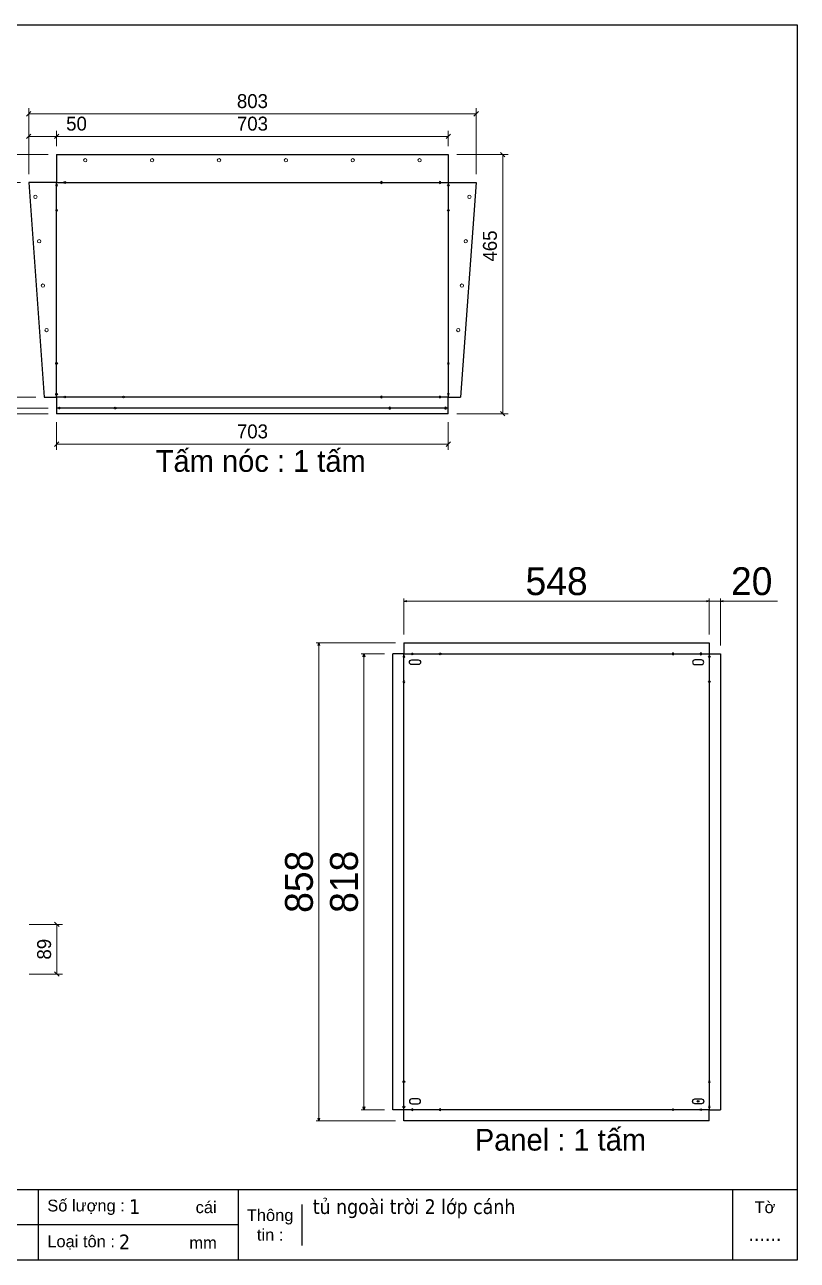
# Model space of a CAD drawing. Header units: millimetres. Extents: x 0 to 3136, y 0 to 2218.
# Drawn here: x 1750 to 3136, y 0 to 2218 of the extents above; entities that cross this region are included whole.
import ezdxf
from ezdxf.enums import TextEntityAlignment as Align

# ---------------------------------------------------------------- set-up
doc = ezdxf.new("R2010")
doc.units = ezdxf.units.MM
doc.layers.add('00', color=7, linetype='Continuous', lineweight=0)
doc.layers.add('CNC', color=7, linetype='Continuous')
doc.layers.add('DIM', color=253, linetype='Continuous')
doc.styles.add('Arial', font='arial.ttf')
doc.styles.add('Tahoma (Input Text)', font='tahoma.ttf')
doc.dimstyles.new('CNC', dxfattribs={"dimtxt": 50, "dimasz": 5, "dimexe": 5, "dimexo": 15, "dimgap": 10, "dimtad": 1, "dimdec": 0, "dimtxsty": 'Standard', "dimblk": 'OPEN30', "dimcen": 10, "dimclrd": 5, "dimclre": 5, "dimclrt": 3, "dimazin": 3, "dimtfac": 1, "dimtdec": 0, "dimtmove": 0, "dimatfit": 3, "dimldrblk": 'ARCHTICK', "dimlwd": 9, "dimlwe": 9})
doc.dimstyles.new('Dim-25', dxfattribs={"dimtxt": 25, "dimasz": 8, "dimexe": 10, "dimexo": 15, "dimgap": 10, "dimtad": 1, "dimdec": 0, "dimtxsty": 'Standard', "dimblk": 'OBLIQUE', "dimcen": 10, "dimclrd": 5, "dimclre": 5, "dimclrt": 3, "dimazin": 3, "dimtfac": 1, "dimtdec": 0, "dimtmove": 0, "dimatfit": 3, "dimldrblk": 'OBLIQUE', "dimlwd": 9, "dimlwe": 9})

# ---------------------------------------------------------------- blocks, each defined once
blk = doc.blocks.new('khungtenAsean2')
at = {"color": 7}
for p, q in [((2970, -1980), (0, -1980)), ((1680, -1980), (1680, -2100)), ((2020, -1980), (2020, -2100)), ((2860, -1980), (2860, -2100)), ((2128.3, -2005), (2128.3, -2075)), ((2020, -2040), (0, -2040))]:
    blk.add_line(p, q, dxfattribs=at)
blk.add_lwpolyline([(0, 0), (2970, 0), (2970, -2100), (0, -2100)], close=True, dxfattribs=at)
at = {"color": 2, "char_height": 20, "style": 'Arial'}
for s, insert, width, attachment_point in [('  Số lượng :', (1680, -2010), 917.634, 4), ('cái', (1947.6, -2010), 917.634, 4), ('Thông\\Ptin :', (2074.2, -2040), 108.311, 5), ('Tờ', (2915, -2010), 110, 5), ('  Loại tôn :', (1680, -2070), 917.634, 4), ('mm', (1936.9, -2070), 917.634, 4)]:
    blk.add_mtext(s, dxfattribs=dict(at, insert=insert, width=width, attachment_point=attachment_point))
at = {"color": 1, "style": 'Tahoma (Input Text)', "flags": 8}
for tag, p in [('#03', (506.6, -2019.3)), ('#01', (137.1, -2021.3)), ('#05', (1106.6, -2021.3)), ('#07', (1834.7, -2021.3)), ('#09', (2146.7, -2021.3)), ('#02', (98.5, -2081.3)), ('#04', (486.1, -2081.3)), ('#06', (1065.3, -2081.3)), ('#08', (1817.4, -2081.3)), ('#10', (2146.7, -2081.3))]:
    blk.add_attdef(tag, p, '', height=25, dxfattribs=at)
blk.add_attdef('#11', text='', height=25, dxfattribs=at).set_placement((2915, -2067.3), align=Align.CENTER)
blk = doc.blocks.new('*D18')
at = {"color": 0, "linetype": 'ByBlock', "lineweight": -2}
for p, q in [((1811.6, 598.8), (1803.6, 606.8)), ((1803.6, 517.8), (1811.6, 509.8))]:
    blk.add_line(p, q, dxfattribs=at)
at = {"layer": 'Defpoints', "color": 0, "transparency": 16777216}
for p in [(1742.8, 602.8), (1807.6, 602.8), (1742.8, 513.8)]:
    blk.add_point(p, dxfattribs=at)
at = {"layer": 'DIM', "color": 5, "lineweight": 9, "transparency": 16777216}
for p, q in [((1757.8, 602.8), (1817.6, 602.8)), ((1807.6, 513.8), (1807.6, 602.8)), ((1757.8, 513.8), (1817.6, 513.8))]:
    blk.add_line(p, q, dxfattribs=at)
at = {"layer": 'DIM', "color": 3, "transparency": 16777216, "insert": (1784.9, 558.3), "char_height": 25, "attachment_point": 5, "rotation": 90}
blk.add_mtext('89', dxfattribs=at)
blk = doc.blocks.new('_Oblique')
at = {"color": 0, "linetype": 'ByBlock', "lineweight": -2}
blk.add_line((-0.5, -0.5), (0.5, 0.5), dxfattribs=at)
blk = doc.blocks.new('*D19')
at = {"color": 0, "linetype": 'ByBlock', "lineweight": -2}
for p, q in [((1811.1, 1468.7), (1803.1, 1460.7)), ((2506.1, 1460.7), (2514.1, 1468.7))]:
    blk.add_line(p, q, dxfattribs=at)
at = {"layer": 'Defpoints', "color": 0, "transparency": 16777216}
for p in [(1807.1, 1519.4), (2510.1, 1519.4), (2510.1, 1464.7)]:
    blk.add_point(p, dxfattribs=at)
at = {"layer": 'DIM', "color": 5, "lineweight": 9, "transparency": 16777216}
for p, q in [((1807.1, 1504.4), (1807.1, 1454.7)), ((2510.1, 1504.4), (2510.1, 1454.7)), ((1807.1, 1464.7), (2510.1, 1464.7))]:
    blk.add_line(p, q, dxfattribs=at)
at = {"layer": 'DIM', "color": 3, "transparency": 16777216, "insert": (2158.6, 1487.5), "char_height": 25, "attachment_point": 5}
blk.add_mtext('703', dxfattribs=at)
blk = doc.blocks.new('*D20')
at = {"color": 0, "linetype": 'ByBlock', "lineweight": -2}
for p, q in [((2611.7, 1980.4), (2603.7, 1988.4)), ((2603.7, 1523.4), (2611.7, 1515.4))]:
    blk.add_line(p, q, dxfattribs=at)
at = {"layer": 'Defpoints', "color": 0, "transparency": 16777216}
for p in [(2510.1, 1984.4), (2510.1, 1519.4), (2607.7, 1519.4)]:
    blk.add_point(p, dxfattribs=at)
at = {"layer": 'DIM', "color": 5, "lineweight": 9, "transparency": 16777216}
for p, q in [((2525.1, 1984.4), (2617.7, 1984.4)), ((2607.7, 1984.4), (2607.7, 1519.4)), ((2525.1, 1519.4), (2617.7, 1519.4))]:
    blk.add_line(p, q, dxfattribs=at)
at = {"layer": 'DIM', "color": 3, "transparency": 16777216, "insert": (2584.9, 1820.4), "char_height": 25, "attachment_point": 5, "rotation": 90}
blk.add_mtext('465', dxfattribs=at)
blk = doc.blocks.new('*D21')
at = {"color": 0, "linetype": 'ByBlock', "lineweight": -2}
for p, q in [((1720.7, 1980.4), (1712.7, 1988.4)), ((1712.7, 1938.4), (1720.7, 1930.4))]:
    blk.add_line(p, q, dxfattribs=at)
at = {"layer": 'Defpoints', "color": 0, "transparency": 16777216}
for p in [(1807.1, 1984.4), (1716.7, 1934.4), (1757.1, 1934.4)]:
    blk.add_point(p, dxfattribs=at)
at = {"layer": 'DIM', "color": 5, "lineweight": 9, "transparency": 16777216}
for p, q in [((1792.1, 1984.4), (1706.7, 1984.4)), ((1716.7, 1984.4), (1716.7, 1934.4)), ((1742.1, 1934.4), (1706.7, 1934.4)), ((1716.7, 1934.4), (1716.7, 1870.7))]:
    blk.add_line(p, q, dxfattribs=at)
at = {"layer": 'DIM', "color": 3, "transparency": 16777216, "insert": (1693.9, 1898.6), "char_height": 25, "attachment_point": 5, "rotation": 90}
blk.add_mtext('50', dxfattribs=at)
blk = doc.blocks.new('*D22')
at = {"color": 0, "linetype": 'ByBlock', "lineweight": -2}
for p, q in [((1720.7, 1930.4), (1712.7, 1938.4)), ((1712.7, 1553.4), (1720.7, 1545.4))]:
    blk.add_line(p, q, dxfattribs=at)
at = {"layer": 'Defpoints', "color": 0, "transparency": 16777216}
for p in [(1757.1, 1934.4), (1716.7, 1549.4), (1785.1, 1549.4)]:
    blk.add_point(p, dxfattribs=at)
at = {"layer": 'DIM', "color": 5, "lineweight": 9, "transparency": 16777216}
for p, q in [((1742.1, 1934.4), (1706.7, 1934.4)), ((1716.7, 1934.4), (1716.7, 1549.4)), ((1770.1, 1549.4), (1706.7, 1549.4))]:
    blk.add_line(p, q, dxfattribs=at)
at = {"layer": 'DIM', "color": 3, "transparency": 16777216, "insert": (1693.9, 1741.9), "char_height": 25, "attachment_point": 5, "rotation": 90}
blk.add_mtext('385', dxfattribs=at)
blk = doc.blocks.new('*D23')
at = {"color": 0, "linetype": 'ByBlock', "lineweight": -2}
for p, q in [((1720.7, 1545.4), (1712.7, 1553.4)), ((1712.7, 1533.4), (1720.7, 1525.4))]:
    blk.add_line(p, q, dxfattribs=at)
at = {"layer": 'Defpoints', "color": 0, "transparency": 16777216}
for p in [(1785.1, 1549.4), (1716.7, 1529.4), (1807.1, 1529.4)]:
    blk.add_point(p, dxfattribs=at)
at = {"layer": 'DIM', "color": 5, "lineweight": 9, "transparency": 16777216}
for p, q in [((1770.1, 1549.4), (1706.7, 1549.4)), ((1716.7, 1549.4), (1716.7, 1529.4)), ((1792.1, 1529.4), (1706.7, 1529.4))]:
    blk.add_line(p, q, dxfattribs=at)
at = {"layer": 'DIM', "color": 3, "transparency": 16777216, "insert": (1693.9, 1539.4), "char_height": 25, "attachment_point": 5, "rotation": 90}
blk.add_mtext('20', dxfattribs=at)
blk = doc.blocks.new('*D24')
at = {"color": 0, "linetype": 'ByBlock', "lineweight": -2}
for p, q in [((1712.7, 1533.4), (1720.7, 1525.4)), ((1720.7, 1515.4), (1712.7, 1523.4))]:
    blk.add_line(p, q, dxfattribs=at)
at = {"layer": 'Defpoints', "color": 0, "transparency": 16777216}
for p in [(1716.7, 1519.4), (1807.1, 1529.4), (1807.1, 1519.4)]:
    blk.add_point(p, dxfattribs=at)
at = {"layer": 'DIM', "color": 5, "lineweight": 9, "transparency": 16777216}
for p, q in [((1716.7, 1529.4), (1716.7, 1537.4)), ((1792.1, 1529.4), (1706.7, 1529.4)), ((1792.1, 1519.4), (1706.7, 1519.4)), ((1716.7, 1529.4), (1716.7, 1519.4)), ((1716.7, 1519.4), (1716.7, 1450.1))]:
    blk.add_line(p, q, dxfattribs=at)
at = {"layer": 'DIM', "color": 3, "transparency": 16777216, "insert": (1693.9, 1476.8), "char_height": 25, "attachment_point": 5, "rotation": 90}
blk.add_mtext('10', dxfattribs=at)
blk = doc.blocks.new('*D25')
at = {"color": 0, "linetype": 'ByBlock', "lineweight": -2}
for p, q in [((1761.1, 2021.2), (1753.1, 2013.2)), ((1803.1, 2013.2), (1811.1, 2021.2))]:
    blk.add_line(p, q, dxfattribs=at)
at = {"layer": 'Defpoints', "color": 0, "transparency": 16777216}
for p in [(1807.1, 2017.2), (1807.1, 1984.4), (1757.1, 1934.4)]:
    blk.add_point(p, dxfattribs=at)
at = {"layer": 'DIM', "color": 5, "lineweight": 9, "transparency": 16777216}
for p, q in [((1757.1, 1949.4), (1757.1, 2027.2)), ((1807.1, 1999.4), (1807.1, 2027.2)), ((1757.1, 2017.2), (1807.1, 2017.2)), ((1807.1, 2017.2), (1870.8, 2017.2))]:
    blk.add_line(p, q, dxfattribs=at)
at = {"layer": 'DIM', "color": 3, "transparency": 16777216, "insert": (1842.9, 2039.9), "char_height": 25, "attachment_point": 5}
blk.add_mtext('50', dxfattribs=at)
blk = doc.blocks.new('*D26')
at = {"color": 0, "linetype": 'ByBlock', "lineweight": -2}
for p, q in [((1811.1, 2021.2), (1803.1, 2013.2)), ((2506.1, 2013.2), (2514.1, 2021.2))]:
    blk.add_line(p, q, dxfattribs=at)
at = {"layer": 'Defpoints', "color": 0, "transparency": 16777216}
for p in [(2510.1, 2017.2), (1807.1, 1984.4), (2510.1, 1984.4)]:
    blk.add_point(p, dxfattribs=at)
at = {"layer": 'DIM', "color": 5, "lineweight": 9, "transparency": 16777216}
for p, q in [((1807.1, 1999.4), (1807.1, 2027.2)), ((2510.1, 1999.4), (2510.1, 2027.2)), ((1807.1, 2017.2), (2510.1, 2017.2))]:
    blk.add_line(p, q, dxfattribs=at)
at = {"layer": 'DIM', "color": 3, "transparency": 16777216, "insert": (2158.6, 2039.9), "char_height": 25, "attachment_point": 5}
blk.add_mtext('703', dxfattribs=at)
blk = doc.blocks.new('*D27')
at = {"color": 0, "linetype": 'ByBlock', "lineweight": -2}
for p, q in [((1761.1, 2061.6), (1753.1, 2053.6)), ((2556.1, 2053.6), (2564.1, 2061.6))]:
    blk.add_line(p, q, dxfattribs=at)
at = {"layer": 'Defpoints', "color": 0, "transparency": 16777216}
for p in [(1757.1, 2057.6), (1757.1, 1934.4), (2560.1, 1934.4)]:
    blk.add_point(p, dxfattribs=at)
at = {"layer": 'DIM', "color": 5, "lineweight": 9, "transparency": 16777216}
for p, q in [((1757.1, 1949.4), (1757.1, 2067.6)), ((2560.1, 1949.4), (2560.1, 2067.6)), ((2560.1, 2057.6), (1757.1, 2057.6))]:
    blk.add_line(p, q, dxfattribs=at)
at = {"layer": 'DIM', "color": 3, "transparency": 16777216, "insert": (2158.6, 2080.3), "char_height": 25, "attachment_point": 5}
blk.add_mtext('803', dxfattribs=at)
blk = doc.blocks.new('f3daunguoc')
at = {"layer": 'CNC', "color": 2, "lineweight": -3}
blk.add_circle((0, 0), 1.5, dxfattribs=at)
blk = doc.blocks.new('ovan8.5x20')
at = {"layer": 'CNC', "color": 2, "lineweight": -3}
for p, q in [((5.7, 4.2), (-5.8, 4.2)), ((-5.8, -4.2), (5.7, -4.2))]:
    blk.add_line(p, q, dxfattribs=at)
for centre, start, end in [((-5.8, 0), 90, 270), ((5.7, 0), 270, 90)]:
    blk.add_arc(centre, 4.25, start, end, dxfattribs=at)
blk = doc.blocks.new('*D32')
at = {"color": 0, "linetype": 'ByBlock', "lineweight": -2}
for p, q in [((2973.4, 1184.3), (2978.4, 1182.9)), ((2978.4, 1182.9), (2973.4, 1181.6)), ((2978.4, 1182.9), (2973.4, 1182.9)), ((2998.4, 1182.9), (3003.4, 1184.3)), ((3003.4, 1181.6), (2998.4, 1182.9)), ((2998.4, 1182.9), (3003.4, 1182.9))]:
    blk.add_line(p, q, dxfattribs=at)
at = {"layer": 'Defpoints', "color": 0, "transparency": 16777216}
for p in [(2998.4, 1182.9), (2978.4, 1108.3), (2998.4, 1088.3)]:
    blk.add_point(p, dxfattribs=at)
at = {"layer": 'DIM', "color": 5, "lineweight": 9, "transparency": 16777216}
for p, q in [((2973.4, 1182.9), (2968.4, 1182.9)), ((2978.4, 1123.3), (2978.4, 1187.9)), ((2978.4, 1182.9), (2998.4, 1182.9)), ((2998.4, 1103.3), (2998.4, 1187.9)), ((3003.4, 1182.9), (3100.7, 1182.9))]:
    blk.add_line(p, q, dxfattribs=at)
at = {"layer": 'DIM', "color": 3, "transparency": 16777216, "insert": (3054.5, 1218.5), "char_height": 50, "attachment_point": 5}
blk.add_mtext('20', dxfattribs=at)
blk = doc.blocks.new('_ArchTick')
at = {"color": 0, "const_width": 0.15}
blk.add_lwpolyline([(-0.5, -0.5), (0.5, 0.5)], dxfattribs=at)
blk = doc.blocks.new('_Open30')
at = {"color": 0, "linetype": 'ByBlock', "lineweight": -2}
for p, q in [((-1, 0.27), (0, 0)), ((0, 0), (-1, -0.27)), ((0, 0), (-1, 0))]:
    blk.add_line(p, q, dxfattribs=at)
blk = doc.blocks.new('*D33')
at = {"color": 0, "linetype": 'ByBlock', "lineweight": -2}
for p, q in [((2430.4, 1182.9), (2435.4, 1184.3)), ((2435.4, 1181.6), (2430.4, 1182.9)), ((2430.4, 1182.9), (2435.4, 1182.9)), ((2973.4, 1184.3), (2978.4, 1182.9)), ((2978.4, 1182.9), (2973.4, 1181.6)), ((2978.4, 1182.9), (2973.4, 1182.9))]:
    blk.add_line(p, q, dxfattribs=at)
at = {"layer": 'Defpoints', "color": 0, "transparency": 16777216}
for p in [(2430.4, 1182.9), (2430.4, 1108.3), (2978.4, 1108.3)]:
    blk.add_point(p, dxfattribs=at)
at = {"layer": 'DIM', "color": 5, "lineweight": 9, "transparency": 16777216}
for p, q in [((2430.4, 1123.3), (2430.4, 1187.9)), ((2973.4, 1182.9), (2435.4, 1182.9)), ((2978.4, 1123.3), (2978.4, 1187.9))]:
    blk.add_line(p, q, dxfattribs=at)
at = {"layer": 'DIM', "color": 3, "transparency": 16777216, "insert": (2704.4, 1218.5), "char_height": 50, "attachment_point": 5}
blk.add_mtext('548', dxfattribs=at)
blk = doc.blocks.new('*D34')
at = {"color": 0, "linetype": 'ByBlock', "lineweight": -2}
for p, q in [((2276.5, 1103.3), (2277.9, 1108.3)), ((2277.9, 1108.3), (2279.2, 1103.3)), ((2277.9, 1108.3), (2277.9, 1103.3)), ((2277.9, 250.3), (2276.5, 255.3)), ((2279.2, 255.3), (2277.9, 250.3)), ((2277.9, 250.3), (2277.9, 255.3))]:
    blk.add_line(p, q, dxfattribs=at)
at = {"layer": 'Defpoints', "color": 0, "transparency": 16777216}
for p in [(2430.4, 1108.3), (2277.9, 250.3), (2430.4, 250.3)]:
    blk.add_point(p, dxfattribs=at)
at = {"layer": 'DIM', "color": 5, "lineweight": 9, "transparency": 16777216}
for p, q in [((2415.4, 1108.3), (2272.9, 1108.3)), ((2277.9, 1103.3), (2277.9, 255.3)), ((2415.4, 250.3), (2272.9, 250.3))]:
    blk.add_line(p, q, dxfattribs=at)
at = {"layer": 'DIM', "color": 3, "transparency": 16777216, "insert": (2242.4, 679.3), "char_height": 50, "attachment_point": 5, "rotation": 90}
blk.add_mtext('858', dxfattribs=at)
blk = doc.blocks.new('*D35')
at = {"color": 0, "linetype": 'ByBlock', "lineweight": -2}
for p, q in [((2357.4, 1083.3), (2358.7, 1088.3)), ((2358.7, 1088.3), (2360, 1083.3)), ((2358.7, 1088.3), (2358.7, 1083.3)), ((2358.7, 270.3), (2357.4, 275.3)), ((2360, 275.3), (2358.7, 270.3)), ((2358.7, 270.3), (2358.7, 275.3))]:
    blk.add_line(p, q, dxfattribs=at)
at = {"layer": 'Defpoints', "color": 0, "transparency": 16777216}
for p in [(2410.4, 1088.3), (2358.7, 270.3), (2410.4, 270.3)]:
    blk.add_point(p, dxfattribs=at)
at = {"layer": 'DIM', "color": 5, "lineweight": 9, "transparency": 16777216}
for p, q in [((2395.4, 1088.3), (2353.7, 1088.3)), ((2358.7, 1083.3), (2358.7, 275.3)), ((2395.4, 270.3), (2353.7, 270.3))]:
    blk.add_line(p, q, dxfattribs=at)
at = {"layer": 'DIM', "color": 3, "transparency": 16777216, "insert": (2323.2, 679.3), "char_height": 50, "attachment_point": 5, "rotation": 90}
blk.add_mtext('818', dxfattribs=at)

msp = doc.modelspace()

# ---------------------------------------------------------------- linework, layer by layer
at = {"color": 7}
for p, q in [((1807.1, 1984.4), (2510.1, 1984.4)), ((1807.1, 1984.4), (1807.1, 1934.4)), ((2510.1, 1984.4), (2510.1, 1934.4)), ((1757.1, 1934.4), (1785.1, 1549.4)), ((1807.1, 1934.4), (1757.1, 1934.4)), ((1807.1, 1934.4), (2510.1, 1934.4)), ((1807.1, 1549.4), (1807.1, 1934.4)), ((2510.1, 1934.4), (2510.1, 1549.4)), ((2510.1, 1934.4), (2560.1, 1934.4)), ((2560.1, 1934.4), (2532.1, 1549.4)), ((1785.1, 1549.4), (1807.1, 1549.4)), ((2510.1, 1549.4), (1807.1, 1549.4)), ((1807.1, 1549.4), (1807.1, 1519.4)), ((2510.1, 1519.4), (2510.1, 1549.4)), ((2510.1, 1549.4), (2532.1, 1549.4)), ((2510.1, 1529.4), (1807.1, 1529.4)), ((2510.1, 1519.4), (1807.1, 1519.4)), ((2410.4, 270.3), (2410.4, 1088.3)), ((2430.4, 1108.3), (2978.4, 1108.3)), ((2998.4, 1088.3), (2998.4, 270.3)), ((2978.4, 250.3), (2430.4, 250.3))]:
    msp.add_line(p, q, dxfattribs=at)
at = {"color": 2}
for points in [[(2430.4, 1108.3), (2430.4, 1088.3), (2410.4, 1088.3)], [(2978.4, 1108.3), (2978.4, 1088.3), (2998.4, 1088.3)], [(2430.4, 250.3), (2430.4, 270.3), (2410.4, 270.3)], [(2978.4, 250.3), (2978.4, 270.3), (2998.4, 270.3)]]:
    msp.add_lwpolyline(points, dxfattribs=at)
msp.add_lwpolyline([(2430.4, 1088.3), (2978.4, 1088.3), (2978.4, 270.3), (2430.4, 270.3)], close=True, dxfattribs=at)
msp.add_circle((2958.4, 285.3), 1.5, dxfattribs=at)
at = {"layer": '00', "color": 2}
for centre in [(1858.6, 1974.4), (1978.6, 1974.4), (2098.6, 1974.4), (2218.6, 1974.4), (2338.6, 1974.4), (2458.6, 1974.4), (1769.2, 1908.7), (2547.9, 1908.7), (1775.9, 1829), (2541.3, 1829), (1782.5, 1749.3), (2534.6, 1749.3), (1789.2, 1669.6), (2527.9, 1669.6)]:
    msp.add_circle(centre, 3, dxfattribs=at)

# ---------------------------------------------------------------- block references
at = {"color": 7}
ref = msp.add_blockref('khungtenAsean2', (0, 2217.6), dxfattribs=dict(at, xscale=1.055999999996856, yscale=1.055999999996856, zscale=1.055999999996856))
ref.add_attrib('#11', '......', dxfattribs={"color": 1, "height": 26.4, "style": 'Tahoma (Input Text)'}).set_placement((3078.2, 34.5), align=Align.CENTER)
ref.add_attrib('#09', 'tủ ngoài trời 2 lớp cánh', (2266.9, 83.1), dxfattribs={"color": 1, "height": 26.4, "style": 'Tahoma (Input Text)'})
ref.add_attrib('#08', '2', (1919.2, 19.8), dxfattribs={"color": 1, "height": 26.4, "style": 'Tahoma (Input Text)'})
ref.add_attrib('#07', '1', (1937.4, 83.1), dxfattribs={"color": 1, "height": 26.4, "style": 'Tahoma (Input Text)'})
at = {"lineweight": -3, "xscale": -1}
for p, rotation in [((1807.1, 1929.4), 270), ((2390.1, 1934.4), 90), ((2495.1, 1934.4), 90), ((1807.1, 1884.4), 270), ((2510.1, 1609.6), 90), ((2510.1, 1554.4), 90), ((2390.1, 1549.4), 90), ((2405.1, 1529.4), 90), ((2495.1, 1549.4), 90), ((2505.1, 1529.4), 90), ((2913.4, 1088.3), 90), ((2963.4, 1088.3), 90), ((2430.4, 1083.3), 270), ((2430.4, 1038.3), 270), ((2978.4, 320.3), 90), ((2445.4, 270.3), 270), ((2495.4, 270.3), 270), ((2978.4, 275.3), 90)]:
    msp.add_blockref('f3daunguoc', p, dxfattribs=dict(at, rotation=rotation))
at = {"lineweight": -3}
for p, rotation in [((1822.1, 1934.4), 270), ((2510.1, 1929.4), 90), ((2510.1, 1884.4), 90), ((1807.1, 1609.6), 270), ((1807.1, 1554.4), 270), ((1812.1, 1529.4), 270), ((1822.1, 1549.4), 270), ((1912.1, 1529.4), 270), ((1927.1, 1549.4), 270), ((2445.4, 1088.3), 270), ((2495.4, 1088.3), 270), ((2978.4, 1083.3), 90), ((2978.4, 1038.3), 90), ((2430.4, 320.3), 270), ((2430.4, 275.3), 270), ((2913.4, 270.3), 90), ((2963.4, 270.3), 90)]:
    msp.add_blockref('f3daunguoc', p, dxfattribs=dict(at, rotation=rotation))
at = {"layer": 'CNC', "lineweight": -3, "xscale": -1, "rotation": 180}
msp.add_blockref('ovan8.5x20', (2450.4, 1073.3), dxfattribs=at)
at = {"layer": 'CNC', "lineweight": -3, "rotation": 180}
msp.add_blockref('ovan8.5x20', (2958.4, 1073.3), dxfattribs=at)
at = {"layer": 'CNC', "lineweight": -3}
msp.add_blockref('ovan8.5x20', (2450.4, 285.3), dxfattribs=at)
at = {"layer": 'CNC', "lineweight": -3, "xscale": -1}
msp.add_blockref('ovan8.5x20', (2958.4, 285.3), dxfattribs=at)

# ---------------------------------------------------------------- texts
at = {"color": 2, "char_height": 39, "width": 775, "attachment_point": 5}
for s, insert in [('Tấm nóc : 1 tấm', (2173.5, 1434.3)), ('Panel : 1 tấm', (2711.3, 216.1))]:
    msp.add_mtext(s, dxfattribs=dict(at, insert=insert))

# ---------------------------------------------------------------- dimensions: what is measured, and where the dimension line sits
at = {"layer": 'DIM', "color": 7}
for base, p1, p2, picture, middle in [((1757.1, 2057.6), (2560.1, 1934.4), (1757.1, 1934.4), '*D27', (2158.6, 2080.3)), ((1807.1, 2017.2), (1757.1, 1934.4), (1807.1, 1984.4), '*D25', (1842.9, 2039.9)), ((2510.1, 2017.2), (1807.1, 1984.4), (2510.1, 1984.4), '*D26', (2158.6, 2039.9)), ((2510.1, 1464.7), (1807.1, 1519.4), (2510.1, 1519.4), '*D19', (2158.6, 1487.5))]:
    dim = msp.add_linear_dim(base=base, p1=p1, p2=p2, dimstyle='Dim-25', dxfattribs=at)
    dim.commit()
    dim.dimension.update_dxf_attribs({"geometry": picture, "text_midpoint": middle})
for base, p1, p2, picture, middle in [((1716.7, 1934.4), (1807.1, 1984.4), (1757.1, 1934.4), '*D21', (1693.9, 1898.6)), ((1716.7, 1549.4), (1757.1, 1934.4), (1785.1, 1549.4), '*D22', (1693.9, 1741.9)), ((1716.7, 1519.4), (1807.1, 1529.4), (1807.1, 1519.4), '*D24', (1693.9, 1476.8))]:
    dim = msp.add_linear_dim(base=base, p1=p1, p2=p2, angle=90, dimstyle='Dim-25', dxfattribs=at)
    dim.commit()
    dim.dimension.update_dxf_attribs({"geometry": picture, "text_midpoint": middle})
for base, p1, p2, picture, middle in [((2607.7, 1519.4), (2510.1, 1984.4), (2510.1, 1519.4), '*D20', (2607.7, 1820.4)), ((1716.7, 1529.4), (1785.1, 1549.4), (1807.1, 1529.4), '*D23', (1716.7, 1539.4))]:
    dim = msp.add_linear_dim(base=base, p1=p1, p2=p2, angle=90, dimstyle='Dim-25', dxfattribs=at)
    dim.commit()
    dim.dimension.update_dxf_attribs({"geometry": picture, "text_midpoint": middle, "dimtype": 160})
at = {"layer": 'DIM', "color": 2}
for base, p2, picture, middle in [((2430.4, 1182.9), (2430.4, 1108.3), '*D33', (2704.4, 1218.5)), ((2998.4, 1182.9), (2998.4, 1088.3), '*D32', (3054.5, 1218.5))]:
    dim = msp.add_linear_dim(base=base, p1=(2978.4, 1108.3), p2=p2, dimstyle='CNC', dxfattribs=at)
    dim.commit()
    dim.dimension.update_dxf_attribs({"geometry": picture, "text_midpoint": middle})
for base, p1, p2, dimstyle, picture, middle in [((2277.9, 250.3), (2430.4, 1108.3), (2430.4, 250.3), 'CNC', '*D34', (2242.4, 679.3)), ((2358.7, 270.3), (2410.4, 1088.3), (2410.4, 270.3), 'CNC', '*D35', (2323.2, 679.3)), ((1807.6, 602.8), (1742.8, 513.8), (1742.8, 602.8), 'Dim-25', '*D18', (1784.9, 558.3))]:
    dim = msp.add_linear_dim(base=base, p1=p1, p2=p2, angle=90, dimstyle=dimstyle, dxfattribs=at)
    dim.commit()
    dim.dimension.update_dxf_attribs({"geometry": picture, "text_midpoint": middle})

doc.saveas('drawing.dxf')
